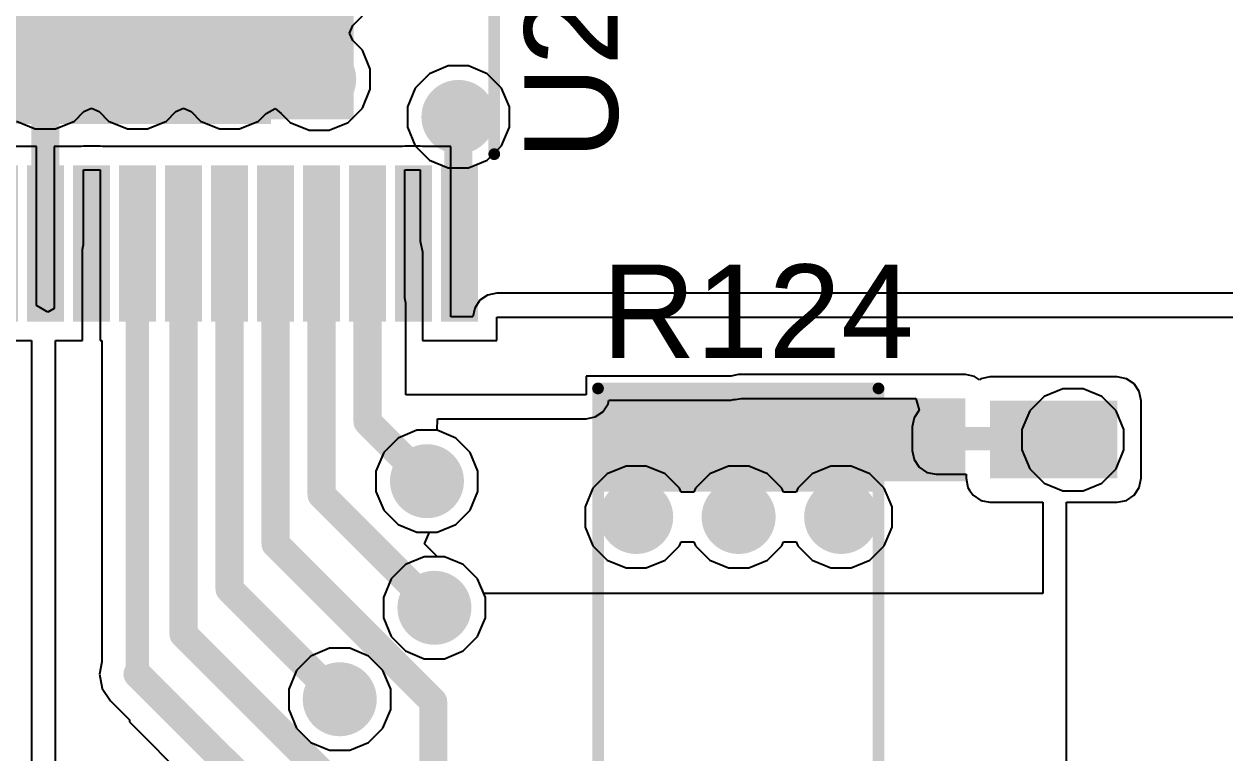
# Model space of a CAD drawing. Header units: millimetres. Extents: x 0 to 5423, y 0 to 5425.
# Drawn here: x 46.15 to 59.2, y 18.8 to 26.72 of the extents above; entities that cross this region are included whole.
import ezdxf

# ---------------------------------------------------------------- set-up
doc = ezdxf.new("R2010")
doc.units = ezdxf.units.MM
for name, color, linetype in [('BottomLayer', 5, 'Continuous'), ('BottomSolder', 6, 'Continuous'), ('TopLayer', 1, 'Continuous'), ('TopOverlay', 2, 'Continuous'), ('TopPaste', 8, 'Continuous'), ('TopSolder', 216, 'Continuous'), ('ViaHoleLayer', 16, 'Continuous')]:
    doc.layers.add(name, color=color, linetype=linetype)
doc.styles.add('Arial', font='', dxfattribs={"height": 0.2})
doc.styles.get('Arial').set_extended_font_data('Arial')

# ---------------------------------------------------------------- blocks, each defined once
blk = doc.blocks.new('N___T___P___50')
at = {"layer": 'TopLayer'}
for points in [[(-0.699, -0.318), (-0.699, 0.318), (-0.241, 0.318), (-0.241, -0.318)], [(0.241, -0.318), (0.241, 0.318), (0.699, 0.318), (0.699, -0.318)], [(-0.384, -0.126), (0.378, -0.126), (0.378, 0.128), (-0.384, 0.128)]]:
    blk.add_hatch(color=1, dxfattribs=at).paths.add_polyline_path(points)
at = {"layer": 'TopPaste'}
for points in [[(-0.699, -0.318), (-0.699, 0.318), (-0.241, 0.318), (-0.241, -0.318)], [(0.241, -0.318), (0.241, 0.318), (0.699, 0.318), (0.699, -0.318)]]:
    blk.add_hatch(color=8, dxfattribs=at).paths.add_polyline_path(points)
blk = doc.blocks.new('HTSSOP_38_EP_4_4___118')
at = {"layer": 'BottomLayer'}
h = blk.add_hatch(color=5, dxfattribs=at)
edge = h.paths.add_edge_path()
edge.add_arc((-1, 2), 0.3, 0, 360)
h = blk.add_hatch(color=5, dxfattribs=at)
edge = h.paths.add_edge_path()
edge.add_arc((0, 2), 0.3, 0, 360)
h = blk.add_hatch(color=5, dxfattribs=at)
edge = h.paths.add_edge_path()
edge.add_arc((1, 2), 0.3, 0, 360)
h = blk.add_hatch(color=5, dxfattribs=at)
edge = h.paths.add_edge_path()
edge.add_arc((-1, 1), 0.3, 0, 360)
h = blk.add_hatch(color=5, dxfattribs=at)
edge = h.paths.add_edge_path()
edge.add_arc((0, 1), 0.3, 0, 360)
h = blk.add_hatch(color=5, dxfattribs=at)
edge = h.paths.add_edge_path()
edge.add_arc((1, 1), 0.3, 0, 360)
h = blk.add_hatch(color=5, dxfattribs=at)
edge = h.paths.add_edge_path()
edge.add_arc((-1, 0), 0.3, 0, 360)
h = blk.add_hatch(color=5, dxfattribs=at)
edge = h.paths.add_edge_path()
edge.add_arc((0, 0), 0.3, 0, 360)
h = blk.add_hatch(color=5, dxfattribs=at)
edge = h.paths.add_edge_path()
edge.add_arc((1, 0), 0.3, 0, 360)
h = blk.add_hatch(color=5, dxfattribs=at)
edge = h.paths.add_edge_path()
edge.add_arc((-1, -1), 0.3, 0, 360)
h = blk.add_hatch(color=5, dxfattribs=at)
edge = h.paths.add_edge_path()
edge.add_arc((0, -1), 0.3, 0, 360)
h = blk.add_hatch(color=5, dxfattribs=at)
edge = h.paths.add_edge_path()
edge.add_arc((1, -1), 0.3, 0, 360)
h = blk.add_hatch(color=5, dxfattribs=at)
edge = h.paths.add_edge_path()
edge.add_arc((-1, -2), 0.3, 0, 360)
h = blk.add_hatch(color=5, dxfattribs=at)
edge = h.paths.add_edge_path()
edge.add_arc((0, -2), 0.3, 0, 360)
h = blk.add_hatch(color=5, dxfattribs=at)
edge = h.paths.add_edge_path()
edge.add_arc((1, -2), 0.3, 0, 360)
at = {"layer": 'BottomSolder'}
h = blk.add_hatch(color=6, dxfattribs=at)
edge = h.paths.add_edge_path()
edge.add_arc((-1, 2), 0.402, 0, 360)
h = blk.add_hatch(color=6, dxfattribs=at)
edge = h.paths.add_edge_path()
edge.add_arc((0, 2), 0.402, 0, 360)
h = blk.add_hatch(color=6, dxfattribs=at)
edge = h.paths.add_edge_path()
edge.add_arc((1, 2), 0.402, 0, 360)
h = blk.add_hatch(color=6, dxfattribs=at)
edge = h.paths.add_edge_path()
edge.add_arc((-1, 1), 0.402, 0, 360)
h = blk.add_hatch(color=6, dxfattribs=at)
edge = h.paths.add_edge_path()
edge.add_arc((0, 1), 0.402, 0, 360)
h = blk.add_hatch(color=6, dxfattribs=at)
edge = h.paths.add_edge_path()
edge.add_arc((1, 1), 0.402, 0, 360)
h = blk.add_hatch(color=6, dxfattribs=at)
edge = h.paths.add_edge_path()
edge.add_arc((-1, 0), 0.402, 0, 360)
h = blk.add_hatch(color=6, dxfattribs=at)
edge = h.paths.add_edge_path()
edge.add_arc((0, 0), 0.402, 0, 360)
h = blk.add_hatch(color=6, dxfattribs=at)
edge = h.paths.add_edge_path()
edge.add_arc((1, 0), 0.402, 0, 360)
h = blk.add_hatch(color=6, dxfattribs=at)
edge = h.paths.add_edge_path()
edge.add_arc((-1, -1), 0.402, 0, 360)
h = blk.add_hatch(color=6, dxfattribs=at)
edge = h.paths.add_edge_path()
edge.add_arc((0, -1), 0.402, 0, 360)
h = blk.add_hatch(color=6, dxfattribs=at)
edge = h.paths.add_edge_path()
edge.add_arc((1, -1), 0.402, 0, 360)
h = blk.add_hatch(color=6, dxfattribs=at)
edge = h.paths.add_edge_path()
edge.add_arc((-1, -2), 0.402, 0, 360)
h = blk.add_hatch(color=6, dxfattribs=at)
edge = h.paths.add_edge_path()
edge.add_arc((0, -2), 0.402, 0, 360)
h = blk.add_hatch(color=6, dxfattribs=at)
edge = h.paths.add_edge_path()
edge.add_arc((1, -2), 0.402, 0, 360)
at = {"layer": 'TopLayer'}
for points in [[(-2, 4.65), (-2, 4.35), (-3.6, 4.35), (-3.6, 4.65)], [(3.6, 4.65), (3.6, 4.35), (2, 4.35), (2, 4.65)], [(-2, 4.15), (-2, 3.85), (-3.6, 3.85), (-3.6, 4.15)], [(3.6, 4.15), (3.6, 3.85), (2, 3.85), (2, 4.15)], [(-2, 3.65), (-2, 3.35), (-3.6, 3.35), (-3.6, 3.65)], [(3.6, 3.65), (3.6, 3.35), (2, 3.35), (2, 3.65)], [(-2, 3.15), (-2, 2.85), (-3.6, 2.85), (-3.6, 3.15)], [(3.6, 3.15), (3.6, 2.85), (2, 2.85), (2, 3.15)], [(-2, 2.65), (-2, 2.35), (-3.6, 2.35), (-3.6, 2.65)], [(3.6, 2.65), (3.6, 2.35), (2, 2.35), (2, 2.65)], [(1.45, 2.4), (1.45, -2.4), (-1.45, -2.4), (-1.45, 2.4)], [(-2, 2.15), (-2, 1.85), (-3.6, 1.85), (-3.6, 2.15)], [(3.6, 2.15), (3.6, 1.85), (2, 1.85), (2, 2.15)], [(-2, 1.65), (-2, 1.35), (-3.6, 1.35), (-3.6, 1.65)], [(3.6, 1.65), (3.6, 1.35), (2, 1.35), (2, 1.65)], [(-2, 1.15), (-2, 0.85), (-3.6, 0.85), (-3.6, 1.15)], [(3.6, 1.15), (3.6, 0.85), (2, 0.85), (2, 1.15)], [(-2, 0.65), (-2, 0.35), (-3.6, 0.35), (-3.6, 0.65)], [(3.6, 0.65), (3.6, 0.35), (2, 0.35), (2, 0.65)], [(-2, 0.15), (-2, -0.15), (-3.6, -0.15), (-3.6, 0.15)], [(3.6, 0.15), (3.6, -0.15), (2, -0.15), (2, 0.15)], [(-2, -0.35), (-2, -0.65), (-3.6, -0.65), (-3.6, -0.35)], [(3.6, -0.35), (3.6, -0.65), (2, -0.65), (2, -0.35)], [(-2, -0.85), (-2, -1.15), (-3.6, -1.15), (-3.6, -0.85)], [(3.6, -0.85), (3.6, -1.15), (2, -1.15), (2, -0.85)], [(-2, -1.35), (-2, -1.65), (-3.6, -1.65), (-3.6, -1.35)], [(3.6, -1.35), (3.6, -1.65), (2, -1.65), (2, -1.35)], [(-2, -1.85), (-2, -2.15), (-3.6, -2.15), (-3.6, -1.85)], [(3.6, -1.85), (3.6, -2.15), (2, -2.15), (2, -1.85)], [(-2, -2.35), (-2, -2.65), (-3.6, -2.65), (-3.6, -2.35)], [(3.6, -2.35), (3.6, -2.65), (2, -2.65), (2, -2.35)], [(-2, -2.85), (-2, -3.15), (-3.6, -3.15), (-3.6, -2.85)], [(3.6, -2.85), (3.6, -3.15), (2, -3.15), (2, -2.85)], [(-2, -3.35), (-2, -3.65), (-3.6, -3.65), (-3.6, -3.35)], [(3.6, -3.35), (3.6, -3.65), (2, -3.65), (2, -3.35)], [(-2, -3.85), (-2, -4.15), (-3.6, -4.15), (-3.6, -3.85)], [(3.6, -3.85), (3.6, -4.15), (2, -4.15), (2, -3.85)], [(-2, -4.35), (-2, -4.65), (-3.6, -4.65), (-3.6, -4.35)], [(3.6, -4.35), (3.6, -4.65), (2, -4.65), (2, -4.35)]]:
    blk.add_hatch(color=1, dxfattribs=at).paths.add_polyline_path(points)
h = blk.add_hatch(color=1, dxfattribs=at)
edge = h.paths.add_edge_path()
edge.add_arc((-1, 2), 0.3, 0, 360)
h = blk.add_hatch(color=1, dxfattribs=at)
edge = h.paths.add_edge_path()
edge.add_arc((0, 2), 0.3, 0, 360)
h = blk.add_hatch(color=1, dxfattribs=at)
edge = h.paths.add_edge_path()
edge.add_arc((1, 2), 0.3, 0, 360)
h = blk.add_hatch(color=1, dxfattribs=at)
edge = h.paths.add_edge_path()
edge.add_arc((-1, 1), 0.3, 0, 360)
h = blk.add_hatch(color=1, dxfattribs=at)
edge = h.paths.add_edge_path()
edge.add_arc((0, 1), 0.3, 0, 360)
h = blk.add_hatch(color=1, dxfattribs=at)
edge = h.paths.add_edge_path()
edge.add_arc((1, 1), 0.3, 0, 360)
h = blk.add_hatch(color=1, dxfattribs=at)
edge = h.paths.add_edge_path()
edge.add_arc((-1, 0), 0.3, 0, 360)
h = blk.add_hatch(color=1, dxfattribs=at)
edge = h.paths.add_edge_path()
edge.add_arc((0, 0), 0.3, 0, 360)
h = blk.add_hatch(color=1, dxfattribs=at)
edge = h.paths.add_edge_path()
edge.add_arc((1, 0), 0.3, 0, 360)
h = blk.add_hatch(color=1, dxfattribs=at)
edge = h.paths.add_edge_path()
edge.add_arc((-1, -1), 0.3, 0, 360)
h = blk.add_hatch(color=1, dxfattribs=at)
edge = h.paths.add_edge_path()
edge.add_arc((0, -1), 0.3, 0, 360)
h = blk.add_hatch(color=1, dxfattribs=at)
edge = h.paths.add_edge_path()
edge.add_arc((1, -1), 0.3, 0, 360)
h = blk.add_hatch(color=1, dxfattribs=at)
edge = h.paths.add_edge_path()
edge.add_arc((-1, -2), 0.3, 0, 360)
h = blk.add_hatch(color=1, dxfattribs=at)
edge = h.paths.add_edge_path()
edge.add_arc((0, -2), 0.3, 0, 360)
h = blk.add_hatch(color=1, dxfattribs=at)
edge = h.paths.add_edge_path()
edge.add_arc((1, -2), 0.3, 0, 360)
at = {"layer": 'TopPaste'}
for points in [[(-2, 4.65), (-2, 4.35), (-3.6, 4.35), (-3.6, 4.65)], [(3.6, 4.65), (3.6, 4.35), (2, 4.35), (2, 4.65)], [(-2, 4.15), (-2, 3.85), (-3.6, 3.85), (-3.6, 4.15)], [(3.6, 4.15), (3.6, 3.85), (2, 3.85), (2, 4.15)], [(-2, 3.65), (-2, 3.35), (-3.6, 3.35), (-3.6, 3.65)], [(3.6, 3.65), (3.6, 3.35), (2, 3.35), (2, 3.65)], [(-2, 3.15), (-2, 2.85), (-3.6, 2.85), (-3.6, 3.15)], [(3.6, 3.15), (3.6, 2.85), (2, 2.85), (2, 3.15)], [(-2, 2.65), (-2, 2.35), (-3.6, 2.35), (-3.6, 2.65)], [(3.6, 2.65), (3.6, 2.35), (2, 2.35), (2, 2.65)], [(1.45, 2.4), (1.45, -2.4), (-1.45, -2.4), (-1.45, 2.4)], [(-2, 2.15), (-2, 1.85), (-3.6, 1.85), (-3.6, 2.15)], [(3.6, 2.15), (3.6, 1.85), (2, 1.85), (2, 2.15)], [(-2, 1.65), (-2, 1.35), (-3.6, 1.35), (-3.6, 1.65)], [(3.6, 1.65), (3.6, 1.35), (2, 1.35), (2, 1.65)], [(-2, 1.15), (-2, 0.85), (-3.6, 0.85), (-3.6, 1.15)], [(3.6, 1.15), (3.6, 0.85), (2, 0.85), (2, 1.15)], [(-2, 0.65), (-2, 0.35), (-3.6, 0.35), (-3.6, 0.65)], [(3.6, 0.65), (3.6, 0.35), (2, 0.35), (2, 0.65)], [(-2, 0.15), (-2, -0.15), (-3.6, -0.15), (-3.6, 0.15)], [(3.6, 0.15), (3.6, -0.15), (2, -0.15), (2, 0.15)], [(-2, -0.35), (-2, -0.65), (-3.6, -0.65), (-3.6, -0.35)], [(3.6, -0.35), (3.6, -0.65), (2, -0.65), (2, -0.35)], [(-2, -0.85), (-2, -1.15), (-3.6, -1.15), (-3.6, -0.85)], [(3.6, -0.85), (3.6, -1.15), (2, -1.15), (2, -0.85)], [(-2, -1.35), (-2, -1.65), (-3.6, -1.65), (-3.6, -1.35)], [(3.6, -1.35), (3.6, -1.65), (2, -1.65), (2, -1.35)], [(-2, -1.85), (-2, -2.15), (-3.6, -2.15), (-3.6, -1.85)], [(3.6, -1.85), (3.6, -2.15), (2, -2.15), (2, -1.85)], [(-2, -2.35), (-2, -2.65), (-3.6, -2.65), (-3.6, -2.35)], [(3.6, -2.35), (3.6, -2.65), (2, -2.65), (2, -2.35)], [(-2, -2.85), (-2, -3.15), (-3.6, -3.15), (-3.6, -2.85)], [(3.6, -2.85), (3.6, -3.15), (2, -3.15), (2, -2.85)], [(-2, -3.35), (-2, -3.65), (-3.6, -3.65), (-3.6, -3.35)], [(3.6, -3.35), (3.6, -3.65), (2, -3.65), (2, -3.35)], [(-2, -3.85), (-2, -4.15), (-3.6, -4.15), (-3.6, -3.85)], [(3.6, -3.85), (3.6, -4.15), (2, -4.15), (2, -3.85)], [(-2, -4.35), (-2, -4.65), (-3.6, -4.65), (-3.6, -4.35)], [(3.6, -4.35), (3.6, -4.65), (2, -4.65), (2, -4.35)]]:
    blk.add_hatch(color=8, dxfattribs=at).paths.add_polyline_path(points)
at = {"layer": 'TopSolder'}
for points in [[(-1.949, 4.701), (-1.949, 4.299), (-3.651, 4.299), (-3.651, 4.701)], [(3.651, 4.701), (3.651, 4.299), (1.949, 4.299), (1.949, 4.701)], [(-1.949, 4.201), (-1.949, 3.799), (-3.651, 3.799), (-3.651, 4.201)], [(3.651, 4.201), (3.651, 3.799), (1.949, 3.799), (1.949, 4.201)], [(-1.949, 3.701), (-1.949, 3.299), (-3.651, 3.299), (-3.651, 3.701)], [(3.651, 3.701), (3.651, 3.299), (1.949, 3.299), (1.949, 3.701)], [(-1.949, 3.201), (-1.949, 2.799), (-3.651, 2.799), (-3.651, 3.201)], [(3.651, 3.201), (3.651, 2.799), (1.949, 2.799), (1.949, 3.201)], [(-1.949, 2.701), (-1.949, 2.299), (-3.651, 2.299), (-3.651, 2.701)], [(3.651, 2.701), (3.651, 2.299), (1.949, 2.299), (1.949, 2.701)], [(1.501, 2.451), (1.501, -2.451), (-1.501, -2.451), (-1.501, 2.451)], [(-1.949, 2.201), (-1.949, 1.799), (-3.651, 1.799), (-3.651, 2.201)], [(3.651, 2.201), (3.651, 1.799), (1.949, 1.799), (1.949, 2.201)], [(-1.949, 1.701), (-1.949, 1.299), (-3.651, 1.299), (-3.651, 1.701)], [(3.651, 1.701), (3.651, 1.299), (1.949, 1.299), (1.949, 1.701)], [(-1.949, 1.201), (-1.949, 0.799), (-3.651, 0.799), (-3.651, 1.201)], [(3.651, 1.201), (3.651, 0.799), (1.949, 0.799), (1.949, 1.201)], [(-1.949, 0.701), (-1.949, 0.299), (-3.651, 0.299), (-3.651, 0.701)], [(3.651, 0.701), (3.651, 0.299), (1.949, 0.299), (1.949, 0.701)], [(-1.949, 0.201), (-1.949, -0.201), (-3.651, -0.201), (-3.651, 0.201)], [(3.651, 0.201), (3.651, -0.201), (1.949, -0.201), (1.949, 0.201)], [(-1.949, -0.299), (-1.949, -0.701), (-3.651, -0.701), (-3.651, -0.299)], [(3.651, -0.299), (3.651, -0.701), (1.949, -0.701), (1.949, -0.299)], [(-1.949, -0.799), (-1.949, -1.201), (-3.651, -1.201), (-3.651, -0.799)], [(3.651, -0.799), (3.651, -1.201), (1.949, -1.201), (1.949, -0.799)], [(-1.949, -1.299), (-1.949, -1.701), (-3.651, -1.701), (-3.651, -1.299)], [(3.651, -1.299), (3.651, -1.701), (1.949, -1.701), (1.949, -1.299)], [(-1.949, -1.799), (-1.949, -2.201), (-3.651, -2.201), (-3.651, -1.799)], [(3.651, -1.799), (3.651, -2.201), (1.949, -2.201), (1.949, -1.799)], [(-1.949, -2.299), (-1.949, -2.701), (-3.651, -2.701), (-3.651, -2.299)], [(3.651, -2.299), (3.651, -2.701), (1.949, -2.701), (1.949, -2.299)], [(-1.949, -2.799), (-1.949, -3.201), (-3.651, -3.201), (-3.651, -2.799)], [(3.651, -2.799), (3.651, -3.201), (1.949, -3.201), (1.949, -2.799)], [(-1.949, -3.299), (-1.949, -3.701), (-3.651, -3.701), (-3.651, -3.299)], [(3.651, -3.299), (3.651, -3.701), (1.949, -3.701), (1.949, -3.299)], [(-1.949, -3.799), (-1.949, -4.201), (-3.651, -4.201), (-3.651, -3.799)], [(3.651, -3.799), (3.651, -4.201), (1.949, -4.201), (1.949, -3.799)], [(-1.949, -4.299), (-1.949, -4.701), (-3.651, -4.701), (-3.651, -4.299)], [(3.651, -4.299), (3.651, -4.701), (1.949, -4.701), (1.949, -4.299)]]:
    blk.add_hatch(color=216, dxfattribs=at).paths.add_polyline_path(points)
h = blk.add_hatch(color=216, dxfattribs=at)
edge = h.paths.add_edge_path()
edge.add_arc((-1, 2), 0.402, 0, 360)
h = blk.add_hatch(color=216, dxfattribs=at)
edge = h.paths.add_edge_path()
edge.add_arc((0, 2), 0.402, 0, 360)
h = blk.add_hatch(color=216, dxfattribs=at)
edge = h.paths.add_edge_path()
edge.add_arc((1, 2), 0.402, 0, 360)
h = blk.add_hatch(color=216, dxfattribs=at)
edge = h.paths.add_edge_path()
edge.add_arc((-1, 1), 0.402, 0, 360)
h = blk.add_hatch(color=216, dxfattribs=at)
edge = h.paths.add_edge_path()
edge.add_arc((0, 1), 0.402, 0, 360)
h = blk.add_hatch(color=216, dxfattribs=at)
edge = h.paths.add_edge_path()
edge.add_arc((1, 1), 0.402, 0, 360)
h = blk.add_hatch(color=216, dxfattribs=at)
edge = h.paths.add_edge_path()
edge.add_arc((-1, 0), 0.402, 0, 360)
h = blk.add_hatch(color=216, dxfattribs=at)
edge = h.paths.add_edge_path()
edge.add_arc((0, 0), 0.402, 0, 360)
h = blk.add_hatch(color=216, dxfattribs=at)
edge = h.paths.add_edge_path()
edge.add_arc((1, 0), 0.402, 0, 360)
h = blk.add_hatch(color=216, dxfattribs=at)
edge = h.paths.add_edge_path()
edge.add_arc((-1, -1), 0.402, 0, 360)
h = blk.add_hatch(color=216, dxfattribs=at)
edge = h.paths.add_edge_path()
edge.add_arc((0, -1), 0.402, 0, 360)
h = blk.add_hatch(color=216, dxfattribs=at)
edge = h.paths.add_edge_path()
edge.add_arc((1, -1), 0.402, 0, 360)
h = blk.add_hatch(color=216, dxfattribs=at)
edge = h.paths.add_edge_path()
edge.add_arc((-1, -2), 0.402, 0, 360)
h = blk.add_hatch(color=216, dxfattribs=at)
edge = h.paths.add_edge_path()
edge.add_arc((0, -2), 0.402, 0, 360)
h = blk.add_hatch(color=216, dxfattribs=at)
edge = h.paths.add_edge_path()
edge.add_arc((1, -2), 0.402, 0, 360)
at = {"layer": 'ViaHoleLayer'}
h = blk.add_hatch(color=16, dxfattribs=at)
edge = h.paths.add_edge_path()
edge.add_arc((-1, 2), 0.15, 0, 360)
h = blk.add_hatch(color=16, dxfattribs=at)
edge = h.paths.add_edge_path()
edge.add_arc((0, 2), 0.15, 0, 360)
h = blk.add_hatch(color=16, dxfattribs=at)
edge = h.paths.add_edge_path()
edge.add_arc((1, 2), 0.15, 0, 360)
h = blk.add_hatch(color=16, dxfattribs=at)
edge = h.paths.add_edge_path()
edge.add_arc((-1, 1), 0.15, 0, 360)
h = blk.add_hatch(color=16, dxfattribs=at)
edge = h.paths.add_edge_path()
edge.add_arc((0, 1), 0.15, 0, 360)
h = blk.add_hatch(color=16, dxfattribs=at)
edge = h.paths.add_edge_path()
edge.add_arc((1, 1), 0.15, 0, 360)
h = blk.add_hatch(color=16, dxfattribs=at)
edge = h.paths.add_edge_path()
edge.add_arc((-1, 0), 0.15, 0, 360)
h = blk.add_hatch(color=16, dxfattribs=at)
edge = h.paths.add_edge_path()
edge.add_arc((0, 0), 0.15, 0, 360)
h = blk.add_hatch(color=16, dxfattribs=at)
edge = h.paths.add_edge_path()
edge.add_arc((1, 0), 0.15, 0, 360)
h = blk.add_hatch(color=16, dxfattribs=at)
edge = h.paths.add_edge_path()
edge.add_arc((-1, -1), 0.15, 0, 360)
h = blk.add_hatch(color=16, dxfattribs=at)
edge = h.paths.add_edge_path()
edge.add_arc((0, -1), 0.15, 0, 360)
h = blk.add_hatch(color=16, dxfattribs=at)
edge = h.paths.add_edge_path()
edge.add_arc((1, -1), 0.15, 0, 360)
h = blk.add_hatch(color=16, dxfattribs=at)
edge = h.paths.add_edge_path()
edge.add_arc((-1, -2), 0.15, 0, 360)
h = blk.add_hatch(color=16, dxfattribs=at)
edge = h.paths.add_edge_path()
edge.add_arc((0, -2), 0.15, 0, 360)
h = blk.add_hatch(color=16, dxfattribs=at)
edge = h.paths.add_edge_path()
edge.add_arc((1, -2), 0.15, 0, 360)
at = {"layer": 'TopOverlay', "const_width": 0.127}
for points in [[(1.829, 4.877), (-1.854, 4.877)], [(-3.851, 4.389), (-3.851, 4.643)], [(-3.724, 4.516), (-3.851, 4.643)], [(-3.851, 4.389), (-3.724, 4.516)], [(1.829, -4.877), (-1.854, -4.877)]]:
    blk.add_lwpolyline(points, dxfattribs=at)
at = {"layer": 'TopOverlay', "const_width": 0.0635}
for points in [[(-1.886, 4.877, 1), (-1.822, 4.877, 1)], [(1.797, 4.877, 1), (1.861, 4.877, 1)], [(-3.883, 4.643, 1), (-3.82, 4.643, 1)], [(-3.883, 4.643, 1), (-3.82, 4.643, 1)], [(-3.756, 4.516, 1), (-3.693, 4.516, 1)], [(-3.756, 4.516, 1), (-3.693, 4.516, 1)], [(-3.883, 4.389, 1), (-3.82, 4.389, 1)], [(-3.883, 4.389, 1), (-3.82, 4.389, 1)], [(-1.886, -4.877, 1), (-1.822, -4.877, 1)], [(1.797, -4.877, 1), (1.861, -4.877, 1)]]:
    blk.add_lwpolyline(points, format="xyb", close=True, dxfattribs=at)
blk = doc.blocks.new('RES_2010_180')
at = {"layer": 'TopLayer'}
for points in [[(-2.8, 1.4), (-1.9, 1.4), (-1.9, -1.4), (-2.8, -1.4)], [(1.9, 1.4), (2.8, 1.4), (2.8, -1.4), (1.9, -1.4)]]:
    blk.add_hatch(color=1, dxfattribs=at).paths.add_polyline_path(points)
at = {"layer": 'TopPaste'}
for points in [[(-2.8, 1.4), (-1.9, 1.4), (-1.9, -1.4), (-2.8, -1.4)], [(1.9, 1.4), (2.8, 1.4), (2.8, -1.4), (1.9, -1.4)]]:
    blk.add_hatch(color=8, dxfattribs=at).paths.add_polyline_path(points)
at = {"layer": 'TopSolder'}
for points in [[(-2.902, 1.502), (-1.798, 1.502), (-1.798, -1.502), (-2.902, -1.502)], [(1.798, 1.502), (2.902, 1.502), (2.902, -1.502), (1.798, -1.502)]]:
    blk.add_hatch(color=216, dxfattribs=at).paths.add_polyline_path(points)
at = {"layer": 'TopOverlay', "const_width": 0.127}
for points in [[(2.921, 1.524), (-2.921, 1.524)], [(-2.921, -1.524), (-2.921, 1.524)], [(2.921, -1.524), (2.921, 1.524)], [(2.921, -1.524), (-2.921, -1.524)]]:
    blk.add_lwpolyline(points, dxfattribs=at)
at = {"layer": 'TopOverlay', "const_width": 0.0635}
for points in [[(-2.953, 1.524, 1), (-2.889, 1.524, 1)], [(-2.953, 1.524, 1), (-2.889, 1.524, 1)], [(2.889, 1.524, 1), (2.953, 1.524, 1)], [(2.889, 1.524, 1), (2.953, 1.524, 1)], [(-2.953, -1.524, 1), (-2.889, -1.524, 1)], [(-2.953, -1.524, 1), (-2.889, -1.524, 1)], [(2.889, -1.524, 1), (2.953, -1.524, 1)], [(2.889, -1.524, 1), (2.953, -1.524, 1)]]:
    blk.add_lwpolyline(points, format="xyb", close=True, dxfattribs=at)

msp = doc.modelspace()

# ---------------------------------------------------------------- hatches: boundary and pattern name
at = {"layer": 'BottomLayer'}
h = msp.add_hatch(color=5, dxfattribs=at)
edge = h.paths.add_edge_path()
edge.add_arc((49.358, 26.119), 0.3, 0, 360)
h = msp.add_hatch(color=5, dxfattribs=at)
edge = h.paths.add_edge_path()
edge.add_arc((50.871, 25.709), 0.3, 0, 360)
h = msp.add_hatch(color=5, dxfattribs=at)
edge = h.paths.add_edge_path()
edge.add_arc((57.549, 22.2), 0.3, 0, 360)
h = msp.add_hatch(color=5, dxfattribs=at)
edge = h.paths.add_edge_path()
edge.add_arc((50.529, 21.75), 0.3, 0, 360)
h = msp.add_hatch(color=5, dxfattribs=at)
edge = h.paths.add_edge_path()
edge.add_arc((52.803, 21.361), 0.3, 0, 360)
h = msp.add_hatch(color=5, dxfattribs=at)
edge = h.paths.add_edge_path()
edge.add_arc((53.916, 21.361), 0.3, 0, 360)
h = msp.add_hatch(color=5, dxfattribs=at)
edge = h.paths.add_edge_path()
edge.add_arc((55.03, 21.361), 0.3, 0, 360)
h = msp.add_hatch(color=5, dxfattribs=at)
edge = h.paths.add_edge_path()
edge.add_arc((50.61, 20.374), 0.3, 0, 360)
h = msp.add_hatch(color=5, dxfattribs=at)
edge = h.paths.add_edge_path()
edge.add_arc((49.581, 19.38), 0.3, 0, 360)
at = {"layer": 'BottomSolder'}
h = msp.add_hatch(color=6, dxfattribs=at)
edge = h.paths.add_edge_path()
edge.add_arc((49.358, 26.119), 0.402, 0, 360)
h = msp.add_hatch(color=6, dxfattribs=at)
edge = h.paths.add_edge_path()
edge.add_arc((50.871, 25.709), 0.402, 0, 360)
h = msp.add_hatch(color=6, dxfattribs=at)
edge = h.paths.add_edge_path()
edge.add_arc((57.549, 22.2), 0.402, 0, 360)
h = msp.add_hatch(color=6, dxfattribs=at)
edge = h.paths.add_edge_path()
edge.add_arc((50.529, 21.75), 0.402, 0, 360)
h = msp.add_hatch(color=6, dxfattribs=at)
edge = h.paths.add_edge_path()
edge.add_arc((52.803, 21.361), 0.402, 0, 360)
h = msp.add_hatch(color=6, dxfattribs=at)
edge = h.paths.add_edge_path()
edge.add_arc((53.916, 21.361), 0.402, 0, 360)
h = msp.add_hatch(color=6, dxfattribs=at)
edge = h.paths.add_edge_path()
edge.add_arc((55.03, 21.361), 0.402, 0, 360)
h = msp.add_hatch(color=6, dxfattribs=at)
edge = h.paths.add_edge_path()
edge.add_arc((50.61, 20.374), 0.402, 0, 360)
h = msp.add_hatch(color=6, dxfattribs=at)
edge = h.paths.add_edge_path()
edge.add_arc((49.581, 19.38), 0.402, 0, 360)
at = {"layer": 'TopLayer'}
for points in [[(48.383, 25.683), (49.733, 25.683), (49.733, 28.583), (48.383, 28.583)], [(56.38, 22.65), (53.916, 22.65), (53.916, 21.75), (56.38, 21.75)], [(56.647, 21.781), (58.031, 21.781), (58.031, 22.624), (56.647, 22.624)]]:
    msp.add_hatch(color=1, dxfattribs=at).paths.add_polyline_path(points)
h = msp.add_hatch(color=1, dxfattribs=at)
edge = h.paths.add_edge_path()
edge.add_arc((49.358, 26.119), 0.3, 0, 360)
h = msp.add_hatch(color=1, dxfattribs=at)
edge = h.paths.add_edge_path()
edge.add_arc((50.871, 25.709), 0.3, 0, 360)
h = msp.add_hatch(color=1, dxfattribs=at)
edge = h.paths.add_edge_path()
edge.add_arc((57.549, 22.2), 0.3, 0, 360)
h = msp.add_hatch(color=1, dxfattribs=at)
edge = h.paths.add_edge_path()
edge.add_arc((50.529, 21.75), 0.3, 0, 360)
h = msp.add_hatch(color=1, dxfattribs=at)
edge = h.paths.add_edge_path()
edge.add_arc((52.803, 21.361), 0.3, 0, 360)
h = msp.add_hatch(color=1, dxfattribs=at)
edge = h.paths.add_edge_path()
edge.add_arc((53.916, 21.361), 0.3, 0, 360)
h = msp.add_hatch(color=1, dxfattribs=at)
edge = h.paths.add_edge_path()
edge.add_arc((55.03, 21.361), 0.3, 0, 360)
h = msp.add_hatch(color=1, dxfattribs=at)
edge = h.paths.add_edge_path()
edge.add_arc((50.61, 20.374), 0.3, 0, 360)
h = msp.add_hatch(color=1, dxfattribs=at)
edge = h.paths.add_edge_path()
edge.add_arc((49.581, 19.38), 0.3, 0, 360)
at = {"layer": 'TopSolder'}
h = msp.add_hatch(color=216, dxfattribs=at)
edge = h.paths.add_edge_path()
edge.add_arc((49.358, 26.119), 0.402, 0, 360)
h = msp.add_hatch(color=216, dxfattribs=at)
edge = h.paths.add_edge_path()
edge.add_arc((50.871, 25.709), 0.402, 0, 360)
h = msp.add_hatch(color=216, dxfattribs=at)
edge = h.paths.add_edge_path()
edge.add_arc((57.549, 22.2), 0.402, 0, 360)
h = msp.add_hatch(color=216, dxfattribs=at)
edge = h.paths.add_edge_path()
edge.add_arc((50.529, 21.75), 0.402, 0, 360)
h = msp.add_hatch(color=216, dxfattribs=at)
edge = h.paths.add_edge_path()
edge.add_arc((52.803, 21.361), 0.402, 0, 360)
h = msp.add_hatch(color=216, dxfattribs=at)
edge = h.paths.add_edge_path()
edge.add_arc((53.916, 21.361), 0.402, 0, 360)
h = msp.add_hatch(color=216, dxfattribs=at)
edge = h.paths.add_edge_path()
edge.add_arc((55.03, 21.361), 0.402, 0, 360)
h = msp.add_hatch(color=216, dxfattribs=at)
edge = h.paths.add_edge_path()
edge.add_arc((50.61, 20.374), 0.402, 0, 360)
h = msp.add_hatch(color=216, dxfattribs=at)
edge = h.paths.add_edge_path()
edge.add_arc((49.581, 19.38), 0.402, 0, 360)
at = {"layer": 'ViaHoleLayer'}
h = msp.add_hatch(color=16, dxfattribs=at)
edge = h.paths.add_edge_path()
edge.add_arc((49.358, 26.119), 0.15, 0, 360)
h = msp.add_hatch(color=16, dxfattribs=at)
edge = h.paths.add_edge_path()
edge.add_arc((50.871, 25.709), 0.15, 0, 360)
h = msp.add_hatch(color=16, dxfattribs=at)
edge = h.paths.add_edge_path()
edge.add_arc((57.549, 22.2), 0.15, 0, 360)
h = msp.add_hatch(color=16, dxfattribs=at)
edge = h.paths.add_edge_path()
edge.add_arc((50.529, 21.75), 0.15, 0, 360)
h = msp.add_hatch(color=16, dxfattribs=at)
edge = h.paths.add_edge_path()
edge.add_arc((52.803, 21.361), 0.15, 0, 360)
h = msp.add_hatch(color=16, dxfattribs=at)
edge = h.paths.add_edge_path()
edge.add_arc((53.916, 21.361), 0.15, 0, 360)
h = msp.add_hatch(color=16, dxfattribs=at)
edge = h.paths.add_edge_path()
edge.add_arc((55.03, 21.361), 0.15, 0, 360)
h = msp.add_hatch(color=16, dxfattribs=at)
edge = h.paths.add_edge_path()
edge.add_arc((50.61, 20.374), 0.15, 0, 360)
h = msp.add_hatch(color=16, dxfattribs=at)
edge = h.paths.add_edge_path()
edge.add_arc((49.581, 19.38), 0.15, 0, 360)

# ---------------------------------------------------------------- linework, layer by layer
at = {"layer": 'BottomLayer'}
for p, q in [((49.722, 26.704), (49.828, 26.809)), ((49.686, 26.621), (49.722, 26.704)), ((49.722, 26.538), (49.686, 26.621)), ((49.828, 26.433), (49.722, 26.538)), ((49.912, 26.229), (49.828, 26.433)), ((50.76, 26.263), (50.557, 26.178)), ((50.981, 26.263), (50.76, 26.263)), ((51.184, 26.178), (50.981, 26.263)), ((49.912, 26.009), (49.912, 26.229)), ((50.557, 26.178), (50.401, 26.022)), ((51.34, 26.022), (51.184, 26.178)), ((49.828, 25.805), (49.912, 26.009)), ((50.401, 26.022), (50.317, 25.819)), ((51.425, 25.819), (51.34, 26.022)), ((46.697, 25.664), (46.8, 25.767)), ((46.8, 25.767), (46.883, 25.805)), ((46.883, 25.805), (46.966, 25.767)), ((46.966, 25.767), (47.069, 25.664)), ((47.697, 25.664), (47.8, 25.767)), ((47.8, 25.767), (47.883, 25.805)), ((47.883, 25.805), (47.966, 25.767)), ((47.966, 25.767), (48.069, 25.664)), ((48.697, 25.664), (48.78, 25.747)), ((48.78, 25.747), (48.878, 25.8)), ((48.878, 25.8), (48.946, 25.747)), ((48.946, 25.747), (49.044, 25.649)), ((49.672, 25.649), (49.828, 25.805)), ((50.317, 25.819), (50.317, 25.598)), ((51.425, 25.598), (51.425, 25.819)), ((46.069, 25.664), (46.273, 25.579)), ((46.493, 25.579), (46.697, 25.664)), ((47.069, 25.664), (47.273, 25.579)), ((47.493, 25.579), (47.697, 25.664)), ((48.069, 25.664), (48.273, 25.579)), ((48.493, 25.579), (48.697, 25.664)), ((49.044, 25.649), (49.248, 25.565)), ((49.468, 25.565), (49.672, 25.649)), ((50.317, 25.598), (50.401, 25.395)), ((51.34, 25.395), (51.425, 25.598)), ((46.273, 25.579), (46.493, 25.579)), ((47.273, 25.579), (47.493, 25.579)), ((48.273, 25.579), (48.493, 25.579)), ((49.248, 25.565), (49.468, 25.565)), ((50.401, 25.395), (50.557, 25.239)), ((51.184, 25.239), (51.34, 25.395)), ((50.557, 25.239), (50.76, 25.155)), ((50.981, 25.155), (51.184, 25.239)), ((50.76, 25.155), (50.981, 25.155)), ((57.438, 22.754), (57.235, 22.669)), ((57.659, 22.754), (57.438, 22.754)), ((57.862, 22.669), (57.659, 22.754)), ((57.235, 22.669), (57.079, 22.513)), ((58.018, 22.513), (57.862, 22.669)), ((57.079, 22.513), (56.995, 22.31)), ((58.103, 22.31), (58.018, 22.513)), ((50.216, 22.219), (50.06, 22.063)), ((50.419, 22.304), (50.216, 22.219)), ((50.64, 22.304), (50.419, 22.304)), ((50.843, 22.219), (50.64, 22.304)), ((50.999, 22.063), (50.843, 22.219)), ((56.995, 22.31), (56.995, 22.089)), ((58.103, 22.089), (58.103, 22.31)), ((50.06, 22.063), (49.975, 21.86)), ((51.083, 21.86), (50.999, 22.063)), ((56.995, 22.089), (57.079, 21.886)), ((58.018, 21.886), (58.103, 22.089)), ((49.975, 21.86), (49.975, 21.639)), ((51.083, 21.639), (51.083, 21.86)), ((52.489, 21.831), (52.333, 21.675)), ((52.693, 21.915), (52.489, 21.831)), ((52.913, 21.915), (52.693, 21.915)), ((53.117, 21.831), (52.913, 21.915)), ((53.273, 21.675), (53.117, 21.831)), ((53.603, 21.831), (53.447, 21.675)), ((53.806, 21.915), (53.603, 21.831)), ((54.027, 21.915), (53.806, 21.915)), ((54.23, 21.831), (54.027, 21.915)), ((54.386, 21.675), (54.23, 21.831)), ((54.716, 21.831), (54.56, 21.675)), ((54.919, 21.915), (54.716, 21.831)), ((55.14, 21.915), (54.919, 21.915)), ((55.343, 21.831), (55.14, 21.915)), ((55.499, 21.675), (55.343, 21.831)), ((57.079, 21.886), (57.235, 21.73)), ((57.862, 21.73), (58.018, 21.886)), ((52.333, 21.675), (52.249, 21.472)), ((53.291, 21.631), (53.273, 21.675)), ((53.447, 21.675), (53.428, 21.631)), ((54.404, 21.631), (54.386, 21.675)), ((54.56, 21.675), (54.542, 21.631)), ((55.584, 21.472), (55.499, 21.675)), ((57.235, 21.73), (57.438, 21.646)), ((57.659, 21.646), (57.862, 21.73)), ((49.975, 21.639), (50.06, 21.436)), ((50.999, 21.436), (51.083, 21.639)), ((53.428, 21.631), (53.291, 21.631)), ((54.542, 21.631), (54.404, 21.631)), ((57.438, 21.646), (57.659, 21.646)), ((50.06, 21.436), (50.216, 21.28)), ((50.843, 21.28), (50.999, 21.436)), ((52.249, 21.472), (52.249, 21.251)), ((55.584, 21.251), (55.584, 21.472)), ((50.216, 21.28), (50.419, 21.196)), ((50.64, 21.196), (50.843, 21.28)), ((50.419, 21.196), (50.64, 21.196)), ((52.249, 21.251), (52.333, 21.048)), ((55.499, 21.048), (55.584, 21.251)), ((52.333, 21.048), (52.489, 20.892)), ((53.117, 20.892), (53.273, 21.048)), ((53.273, 21.048), (53.291, 21.092)), ((53.291, 21.092), (53.428, 21.092)), ((53.428, 21.092), (53.447, 21.048)), ((53.447, 21.048), (53.603, 20.892)), ((54.23, 20.892), (54.386, 21.048)), ((54.386, 21.048), (54.404, 21.092)), ((54.404, 21.092), (54.542, 21.092)), ((54.542, 21.092), (54.56, 21.048)), ((54.56, 21.048), (54.716, 20.892)), ((55.343, 20.892), (55.499, 21.048)), ((50.5, 20.928), (50.296, 20.844)), ((50.72, 20.928), (50.5, 20.928)), ((50.924, 20.844), (50.72, 20.928)), ((52.489, 20.892), (52.693, 20.807)), ((52.913, 20.807), (53.117, 20.892)), ((53.603, 20.892), (53.806, 20.807)), ((54.027, 20.807), (54.23, 20.892)), ((54.716, 20.892), (54.919, 20.807)), ((55.14, 20.807), (55.343, 20.892)), ((50.296, 20.844), (50.14, 20.688)), ((51.08, 20.688), (50.924, 20.844)), ((52.693, 20.807), (52.913, 20.807)), ((53.806, 20.807), (54.027, 20.807)), ((54.919, 20.807), (55.14, 20.807)), ((50.14, 20.688), (50.056, 20.485)), ((51.164, 20.485), (51.08, 20.688)), ((50.056, 20.485), (50.056, 20.264)), ((51.164, 20.264), (51.164, 20.485)), ((50.056, 20.264), (50.14, 20.061)), ((51.08, 20.061), (51.164, 20.264)), ((50.14, 20.061), (50.296, 19.905)), ((50.924, 19.905), (51.08, 20.061)), ((49.267, 19.85), (49.111, 19.694)), ((49.471, 19.934), (49.267, 19.85)), ((49.691, 19.934), (49.471, 19.934)), ((49.895, 19.85), (49.691, 19.934)), ((50.05, 19.694), (49.895, 19.85)), ((50.296, 19.905), (50.5, 19.82)), ((50.72, 19.82), (50.924, 19.905)), ((50.5, 19.82), (50.72, 19.82)), ((49.111, 19.694), (49.027, 19.49)), ((50.135, 19.49), (50.05, 19.694)), ((49.027, 19.49), (49.027, 19.27)), ((50.135, 19.27), (50.135, 19.49)), ((49.027, 19.27), (49.111, 19.066)), ((50.05, 19.066), (50.135, 19.27)), ((49.111, 19.066), (49.267, 18.911)), ((49.895, 18.911), (50.05, 19.066)), ((49.267, 18.911), (49.471, 18.826)), ((49.471, 18.826), (49.691, 18.826)), ((49.691, 18.826), (49.895, 18.911))]:
    msp.add_line(p, q, dxfattribs=at)
at = {"layer": 'TopLayer'}
for p, q in [((46.287, 25.387), (45.994, 25.387)), ((46.287, 23.66), (46.287, 25.387)), ((46.773, 25.387), (46.479, 25.387)), ((46.479, 25.387), (46.479, 23.625)), ((46.798, 25.392), (46.773, 25.387)), ((46.979, 25.392), (46.798, 25.392)), ((47.004, 25.387), (46.979, 25.392)), ((50.262, 25.387), (47.004, 25.387)), ((50.287, 25.392), (50.262, 25.387)), ((50.456, 25.392), (50.287, 25.392)), ((50.481, 25.387), (50.456, 25.392)), ((50.787, 25.387), (50.481, 25.387)), ((50.787, 23.538), (50.787, 25.387)), ((46.798, 24.321), (46.798, 25.133)), ((46.798, 25.133), (46.979, 25.133)), ((46.979, 25.133), (46.979, 23.279)), ((50.287, 23.738), (50.287, 25.133)), ((50.287, 25.133), (50.456, 25.133)), ((50.456, 25.133), (50.456, 24.359)), ((46.787, 24.268), (46.798, 24.321)), ((50.456, 24.359), (50.479, 24.243)), ((46.787, 23.279), (46.787, 24.268)), ((50.479, 24.243), (50.479, 23.279)), ((51.188, 23.772), (51.104, 23.716)), ((51.287, 23.792), (51.188, 23.772)), ((60.325, 23.792), (51.287, 23.792)), ((46.41, 23.586), (46.287, 23.66)), ((46.479, 23.625), (46.41, 23.586)), ((50.298, 23.686), (50.287, 23.738)), ((50.298, 22.688), (50.298, 23.686)), ((51.048, 23.632), (51.029, 23.538)), ((51.104, 23.716), (51.048, 23.632)), ((51.029, 23.538), (50.787, 23.538)), ((51.287, 23.279), (51.287, 23.533)), ((51.287, 23.533), (60.325, 23.533)), ((45.979, 23.279), (46.233, 23.279)), ((46.233, 23.279), (46.233, 19.398)), ((46.492, 15.844), (46.492, 23.279)), ((46.492, 23.279), (46.787, 23.279)), ((46.979, 23.279), (46.995, 23.279)), ((46.995, 23.279), (46.995, 19.785)), ((50.479, 23.279), (51.287, 23.279)), ((53.83, 22.891), (52.258, 22.891)), ((52.258, 22.891), (52.258, 22.688)), ((53.916, 22.909), (53.83, 22.891)), ((56.38, 22.909), (53.916, 22.909)), ((56.479, 22.889), (56.38, 22.909)), ((56.532, 22.853), (56.479, 22.889)), ((56.548, 22.863), (56.532, 22.853)), ((56.647, 22.883), (56.548, 22.863)), ((58.031, 22.883), (56.647, 22.883)), ((58.13, 22.863), (58.031, 22.883)), ((58.214, 22.807), (58.13, 22.863)), ((58.27, 22.723), (58.214, 22.807)), ((58.29, 22.624), (58.27, 22.723)), ((52.258, 22.688), (50.298, 22.688)), ((52.441, 22.504), (52.497, 22.589)), ((52.497, 22.589), (52.506, 22.632)), ((52.506, 22.632), (53.83, 22.632)), ((53.83, 22.632), (53.855, 22.637)), ((53.855, 22.637), (53.88, 22.637)), ((53.88, 22.637), (53.942, 22.65)), ((53.942, 22.65), (55.84, 22.65)), ((55.84, 22.65), (55.879, 22.523)), ((58.29, 21.781), (58.29, 22.624)), ((52.258, 22.429), (52.357, 22.448)), ((52.357, 22.448), (52.441, 22.504)), ((55.878, 22.522), (55.822, 22.438)), ((55.879, 22.523), (55.878, 22.522)), ((50.64, 22.304), (50.644, 22.429)), ((50.644, 22.429), (52.258, 22.429)), ((55.822, 22.438), (55.802, 22.339)), ((55.802, 22.339), (55.802, 22.085)), ((50.843, 22.219), (50.64, 22.304)), ((50.999, 22.063), (50.843, 22.219)), ((51.083, 21.86), (50.999, 22.063)), ((55.802, 22.085), (55.822, 21.986)), ((55.822, 21.986), (55.878, 21.902)), ((51.083, 21.639), (51.083, 21.86)), ((55.878, 21.902), (55.962, 21.846)), ((55.962, 21.846), (56.061, 21.826)), ((56.061, 21.826), (56.388, 21.826)), ((56.388, 21.826), (56.388, 21.781)), ((56.388, 21.781), (56.408, 21.681)), ((56.408, 21.681), (56.426, 21.654)), ((58.214, 21.597), (58.27, 21.681)), ((58.27, 21.681), (58.29, 21.781)), ((50.999, 21.436), (51.083, 21.639)), ((56.426, 21.654), (56.426, 21.641)), ((56.426, 21.641), (56.434, 21.641)), ((56.434, 21.641), (56.464, 21.597)), ((56.464, 21.597), (56.548, 21.541)), ((56.548, 21.541), (56.647, 21.522)), ((58.031, 21.522), (58.13, 21.541)), ((58.13, 21.541), (58.214, 21.597)), ((50.843, 21.28), (50.999, 21.436)), ((56.647, 21.522), (57.221, 21.522)), ((57.221, 21.522), (57.221, 20.528)), ((57.48, 18.171), (57.48, 21.522)), ((57.48, 21.522), (58.031, 21.522)), ((50.64, 21.196), (50.843, 21.28)), ((50.502, 21.069), (50.555, 21.196)), ((50.555, 21.196), (50.64, 21.196)), ((50.642, 20.928), (50.502, 21.069)), ((50.72, 20.928), (50.642, 20.928)), ((50.924, 20.844), (50.72, 20.928)), ((51.08, 20.688), (50.924, 20.844)), ((51.146, 20.528), (51.08, 20.688)), ((57.221, 20.528), (51.146, 20.528)), ((46.995, 19.785), (46.969, 19.654)), ((46.969, 19.654), (47.001, 19.496)), ((47.001, 19.496), (47.09, 19.361)), ((46.233, 19.398), (46.233, 13.91)), ((47.09, 19.361), (47.296, 19.156)), ((47.296, 19.156), (47.296, 19.133)), ((47.296, 19.133), (48.315, 18.114))]:
    msp.add_line(p, q, dxfattribs=at)
for points, const_width in [([(46.383, 24.333), (46.383, 27.12)], 0.305), ([(50.871, 24.359), (50.871, 25.709)], 0.305), ([(46.383, 24.321), (46.383, 24.333)], 0.305), ([(47.383, 19.654), (47.383, 24.333)], 0.254), ([(47.883, 20.087), (47.883, 24.333)], 0.305), ([(48.383, 20.578), (48.383, 24.333)], 0.305), ([(48.883, 21.068), (48.883, 24.333)], 0.305), ([(49.383, 21.601), (49.383, 23.686)], 0.305), ([(49.883, 22.396), (49.883, 23.686)], 0.305), ([(49.883, 22.396), (50.529, 21.75)], 0.305), ([(53.912, 22.187), (53.937, 22.162)], 0.508), ([(49.383, 21.601), (50.61, 20.374)], 0.305), ([(48.883, 21.068), (50.597, 19.355)], 0.305), ([(48.383, 20.578), (49.581, 19.38)], 0.305), ([(47.883, 20.087), (49.598, 18.372)], 0.305), ([(47.383, 19.654), (48.869, 18.169)], 0.305), ([(50.597, 18.212), (50.597, 19.355)], 0.305)]:
    msp.add_lwpolyline(points, dxfattribs=dict(at, const_width=const_width))
for points, const_width in [([(50.794, 25.709, 1), (50.947, 25.709, 1)], 0.152), ([(46.307, 24.333, 1), (46.46, 24.333, 1)], 0.152), ([(46.307, 24.333, 1), (46.46, 24.333, 1)], 0.152), ([(46.307, 24.321, 1), (46.46, 24.321, 1)], 0.152), ([(47.32, 24.333, 1), (47.447, 24.333, 1)], 0.127), ([(47.807, 24.333, 1), (47.959, 24.333, 1)], 0.152), ([(48.307, 24.333, 1), (48.46, 24.333, 1)], 0.152), ([(48.807, 24.333, 1), (48.959, 24.333, 1)], 0.152), ([(50.794, 24.359, 1), (50.947, 24.359, 1)], 0.152), ([(49.307, 23.686, 1), (49.46, 23.686, 1)], 0.152), ([(49.807, 23.686, 1), (49.959, 23.686, 1)], 0.152), ([(49.807, 22.396, 1), (49.959, 22.396, 1)], 0.152), ([(49.807, 22.396, 1), (49.959, 22.396, 1)], 0.152), ([(53.785, 22.187, 1), (54.039, 22.187, 1)], 0.254), ([(53.81, 22.162, 1), (54.064, 22.162, 1)], 0.254), ([(50.453, 21.75, 1), (50.606, 21.75, 1)], 0.152), ([(49.307, 21.601, 1), (49.46, 21.601, 1)], 0.152), ([(49.307, 21.601, 1), (49.46, 21.601, 1)], 0.152), ([(48.807, 21.068, 1), (48.959, 21.068, 1)], 0.152), ([(48.807, 21.068, 1), (48.959, 21.068, 1)], 0.152), ([(48.307, 20.578, 1), (48.46, 20.578, 1)], 0.152), ([(48.307, 20.578, 1), (48.46, 20.578, 1)], 0.152), ([(50.534, 20.374, 1), (50.686, 20.374, 1)], 0.152), ([(47.807, 20.087, 1), (47.959, 20.087, 1)], 0.152), ([(47.807, 20.087, 1), (47.959, 20.087, 1)], 0.152), ([(47.307, 19.654, 1), (47.46, 19.654, 1)], 0.152), ([(47.32, 19.654, 1), (47.447, 19.654, 1)], 0.127), ([(49.505, 19.38, 1), (49.657, 19.38, 1)], 0.152), ([(50.521, 19.355, 1), (50.673, 19.355, 1)], 0.152), ([(50.521, 19.355, 1), (50.673, 19.355, 1)], 0.152)]:
    msp.add_lwpolyline(points, format="xyb", close=True, dxfattribs=dict(at, const_width=const_width))

# ---------------------------------------------------------------- block references
for name, p, rotation in [('HTSSOP_38_EP_4_4___118', (46.383, 27.133), 270), ('RES_2010_180', (53.912, 19.837), 270), ('N___T___P___50', (56.439, 22.213), 180)]:
    msp.add_blockref(name, p, dxfattribs=dict(rotation=rotation))

# ---------------------------------------------------------------- texts
at = {"layer": 'TopOverlay', "style": 'Arial'}
msp.add_text('U25', height=1.016, rotation=90, dxfattribs=at).set_placement((52.603, 25.24))
msp.add_text('R124', height=1.016, dxfattribs=at).set_placement((52.426, 23.089))

doc.saveas('drawing.dxf')
